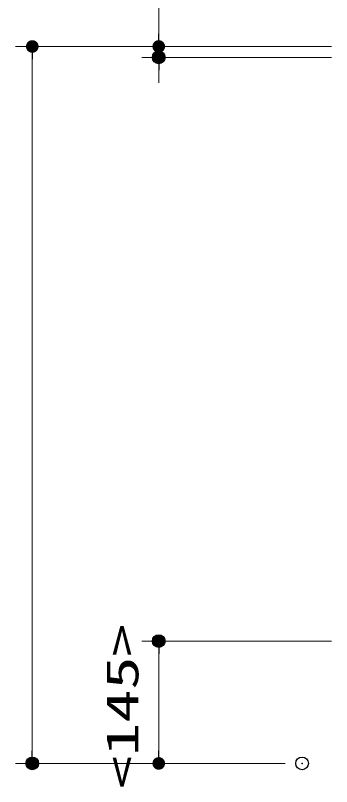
# Model space of a CAD drawing. Units: millimetres, scale not verified. Extents: x -9797 to 9797, y -4555 to 4555.
# Drawn here: x -1036 to -661, y -1888 to -974 of the extents above; entities that cross this region are included whole.
import ezdxf
from ezdxf.enums import TextEntityAlignment as Align

# ---------------------------------------------------------------- set-up
doc = ezdxf.new("R2010")
doc.units = ezdxf.units.MM
doc.header["$LTSCALE"] = 30
doc.header["$PDMODE"] = 32
doc.header["$PDSIZE"] = 15
for name, color, linetype, lineweight in [('0-2_寸法ﾚｲﾔｰ', 30, 'Continuous', 13), ('0-3_0', 7, 'Continuous', 25), ('0-4_DEFPOINTS', 7, 'Continuous', 25)]:
    doc.layers.add(name, color=color, linetype=linetype, lineweight=lineweight)
doc.styles.add('ＭＳ ゴシック', font='')
doc.styles.get('ＭＳ ゴシック').set_extended_font_data('MS Gothic')

# ---------------------------------------------------------------- blocks, each defined once
blk = doc.blocks.new('_DOT')
at = {"layer": '0-3_0', "color": 30}
blk.add_line((-15, 0), (-30, 0), dxfattribs=at)
for points in [[(0, 0), (-15, 0), (-14.88, 1.88)], [(0, 0), (-14.88, -1.88), (-15, 0)], [(0, 0), (-14.88, 1.88), (-14.53, 3.73)], [(0, 0), (-14.53, -3.73), (-14.88, -1.88)], [(0, 0), (-14.53, 3.73), (-13.95, 5.52)], [(0, 0), (-13.95, -5.52), (-14.53, -3.73)], [(0, 0), (-13.95, 5.52), (-13.14, 7.23)], [(0, 0), (-13.14, -7.23), (-13.95, -5.52)], [(0, 0), (-13.14, 7.23), (-12.14, 8.82)], [(0, 0), (-12.14, -8.82), (-13.14, -7.23)], [(0, 0), (-12.14, 8.82), (-10.93, 10.27)], [(0, 0), (-10.93, -10.27), (-12.14, -8.82)], [(0, 0), (-10.93, 10.27), (-9.56, 11.56)], [(0, 0), (-9.56, -11.56), (-10.93, -10.27)], [(0, 0), (-9.56, 11.56), (-8.04, 12.66)], [(0, 0), (-8.04, -12.66), (-9.56, -11.56)], [(0, 0), (-8.04, 12.66), (-6.39, 13.57)], [(0, 0), (-6.39, -13.57), (-8.04, -12.66)], [(0, 0), (-6.39, 13.57), (-4.64, 14.27)], [(0, 0), (-4.64, -14.27), (-6.39, -13.57)], [(0, 0), (-4.64, 14.27), (-2.81, 14.73)], [(0, 0), (-2.81, -14.73), (-4.64, -14.27)], [(0, 0), (-2.81, 14.73), (-0.94, 14.97)], [(0, 0), (-0.94, -14.97), (-2.81, -14.73)], [(0, 0), (-0.94, 14.97), (0.94, 14.97)], [(0, 0), (0.94, -14.97), (-0.94, -14.97)], [(0, 0), (0.94, 14.97), (2.81, 14.73)], [(0, 0), (2.81, 14.73), (4.64, 14.27)], [(0, 0), (4.64, 14.27), (6.39, 13.57)], [(0, 0), (6.39, 13.57), (8.04, 12.66)], [(0, 0), (8.04, 12.66), (9.56, 11.56)], [(0, 0), (9.56, 11.56), (10.93, 10.27)], [(0, 0), (10.93, 10.27), (12.14, 8.82)], [(0, 0), (12.14, 8.82), (13.14, 7.23)], [(0, 0), (13.14, 7.23), (13.95, 5.52)], [(0, 0), (13.95, 5.52), (14.53, 3.73)], [(0, 0), (14.53, 3.73), (14.88, 1.88)], [(0, 0), (14.88, 1.88), (15, 0)], [(0, 0), (2.81, -14.73), (0.94, -14.97)], [(0, 0), (4.64, -14.27), (2.81, -14.73)], [(0, 0), (6.39, -13.57), (4.64, -14.27)], [(0, 0), (8.04, -12.66), (6.39, -13.57)], [(0, 0), (9.56, -11.56), (8.04, -12.66)], [(0, 0), (10.93, -10.27), (9.56, -11.56)], [(0, 0), (12.14, -8.82), (10.93, -10.27)], [(0, 0), (13.14, -7.23), (12.14, -8.82)], [(0, 0), (13.95, -5.52), (13.14, -7.23)], [(0, 0), (14.53, -3.73), (13.95, -5.52)], [(0, 0), (14.88, -1.88), (14.53, -3.73)], [(0, 0), (15, 0), (14.88, -1.88)]]:
    blk.add_solid(points, dxfattribs=at)

msp = doc.modelspace()

# ---------------------------------------------------------------- linework, layer by layer
at = {"layer": '0-2_寸法ﾚｲﾔｰ'}
for p, q in [((-865.75, -1010.93), (-865.75, -881.88)), ((-865.75, -995.93), (-865.75, -980.93)), ((-660.75, -1010.93), (-1035.75, -1010.93)), ((-660.75, -1010.93), (-885.75, -1010.93)), ((-865.75, -1010.93), (-865.75, -1023.93)), ((-660.75, -1023.93), (-885.75, -1023.93)), ((-1015.75, -1025.93), (-1015.75, -1845.93)), ((-865.75, -1038.93), (-865.75, -1053.93)), ((-660.75, -1715.93), (-885.75, -1715.93)), ((-865.75, -1845.93), (-865.75, -1730.93)), ((-715.75, -1860.93), (-1035.75, -1860.93)), ((-715.75, -1860.93), (-885.75, -1860.93))]:
    msp.add_line(p, q, dxfattribs=at)
at = {"layer": '0-4_DEFPOINTS'}
for p in [(-865.75, -1023.93), (-865.75, -1715.93), (-1015.75, -1860.93), (-695.75, -1860.93)]:
    msp.add_point(p, dxfattribs=at)

# ---------------------------------------------------------------- block references
at = {"layer": '0-2_寸法ﾚｲﾔｰ', "xscale": 0.5, "yscale": 0.5}
for p, rotation in [((-865.75, -1010.93), 270), ((-1015.75, -1010.93), 90), ((-865.75, -1023.93), 90), ((-865.75, -1715.93), 90), ((-1015.75, -1860.93), 270), ((-865.75, -1860.93), 270)]:
    msp.add_blockref('_DOT', p, dxfattribs=dict(at, rotation=rotation))

# ---------------------------------------------------------------- texts
at = {"layer": '0-2_寸法ﾚｲﾔｰ', "style": 'ＭＳ ゴシック', "width": 1.5}
msp.add_text('<145>', height=38.49, rotation=90, dxfattribs=at).set_placement((-878.35, -1891.28), align=Align.BOTTOM_LEFT)

doc.saveas('drawing.dxf')
